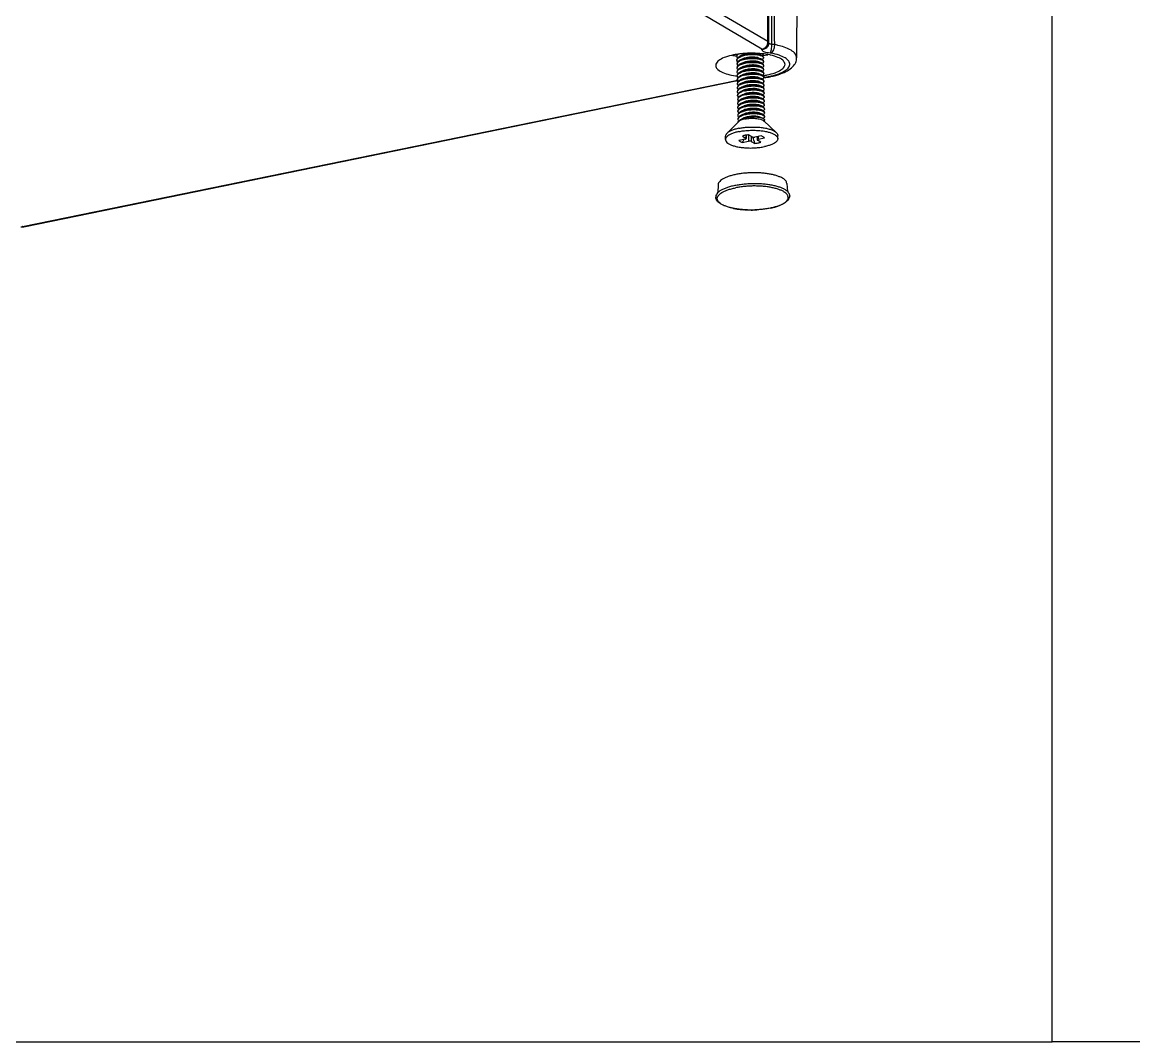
# Model space of a CAD drawing. Header units: millimetres. Extents: x -603 to 1798, y -1840 to -1013.
# Drawn here: x -166.3 to -6.9, y -1831.3 to -1685.2 of the extents above; entities that cross this region are included whole.
import ezdxf

# ---------------------------------------------------------------- set-up
doc = ezdxf.new("R2010")
doc.units = ezdxf.units.MM
doc.header["$MEASUREMENT"] = 0
doc.layers.get('0').update_dxf_attribs({"linetype": 'CONTINUOUS'})
doc.layers.get('Defpoints').update_dxf_attribs({"linetype": 'CONTINUOUS'})

# ---------------------------------------------------------------- blocks, each defined once
blk = doc.blocks.new('*U25')
at = {"color": 7}
for p, q in [((1.23, 87.7), (-101.08, 66.77)), ((1.42, 87.66), (-100.9, 66.74)), ((1.42, 87.66), (1.23, 87.7)), ((1.42, 87.66), (1.46, 87.72)), ((1.67, 87.72), (1.46, 87.72)), ((1.46, 87.72), (1.46, 87.72)), ((-105.77, 85.04), (-105.76, 85.05)), ((-105.76, 85.05), (-105.77, 85.04)), ((-108.19, 81.53), (-108.25, 82.64)), ((-98.31, 81.71), (-98.29, 82.82)), ((-106.88, 75.08), (-106.87, 74.61)), ((-104.07, 75.15), (-104.96, 74.97)), ((-104.45, 75.58), (-103.96, 75.29)), ((-104.07, 74.76), (-104.07, 75.15)), ((-103.91, 74.79), (-103.92, 75.24)), ((-103.08, 75.47), (-103.58, 75.76)), ((-103.07, 74.76), (-103.08, 75.47)), ((-101.79, 75.62), (-102.68, 75.43)), ((-102.66, 74.54), (-102.68, 75.43)), ((-102.33, 74.58), (-102.34, 75.05)), ((-102.3, 74.59), (-102.3, 75.01)), ((-101.81, 74.71), (-102.3, 75.01)), ((-102.19, 75.15), (-101.3, 75.33)), ((-99.38, 75.22), (-99.37, 74.74)), ((-106.65, 74.19), (-104.88, 72.55)), ((-104.48, 74.68), (-103.59, 74.86)), ((-103.18, 74.83), (-102.68, 74.53)), ((-99.58, 74.32), (-101.29, 72.61)), ((-104.99, 72.65), (-104.98, 72.43)), ((-104.97, 71.96), (-104.97, 71.87)), ((-104.66, 72.14), (-104.32, 72)), ((-102.03, 72.11), (-101.69, 72.27)), ((-101.18, 72.31), (-101.18, 72.22)), ((-101.17, 71.75), (-101.17, 71.65)), ((-104.96, 71.4), (-104.96, 71.3)), ((-104.95, 70.83), (-104.95, 70.74)), ((-104.94, 70.27), (-104.94, 70.17)), ((-104.71, 70.48), (-104.63, 70.44)), ((-104.65, 71.57), (-104.31, 71.43)), ((-104.64, 71.01), (-104.3, 70.87)), ((-104.63, 70.44), (-104.29, 70.3)), ((-102.02, 71.55), (-101.68, 71.7)), ((-102.01, 70.99), (-101.67, 71.14)), ((-102, 70.42), (-101.91, 70.46)), ((-101.91, 70.46), (-101.66, 70.57)), ((-101.16, 71.18), (-101.16, 71.09)), ((-101.15, 70.62), (-101.15, 70.53)), ((-104.93, 69.7), (-104.93, 69.61)), ((-104.92, 69.14), (-104.92, 69.04)), ((-104.91, 68.57), (-104.91, 68.48)), ((-104.62, 69.88), (-104.28, 69.74)), ((-104.61, 69.31), (-104.27, 69.17)), ((-104.6, 68.75), (-104.26, 68.61)), ((-101.99, 69.86), (-101.65, 70.01)), ((-101.98, 69.29), (-101.64, 69.44)), ((-101.97, 68.73), (-101.63, 68.88)), ((-101.14, 70.06), (-101.14, 69.96)), ((-101.13, 69.49), (-101.13, 69.4)), ((-101.12, 68.93), (-101.11, 68.83)), ((-104.9, 68.01), (-104.9, 67.92)), ((-104.89, 67.44), (-104.89, 67.35)), ((-104.59, 68.19), (-104.25, 68.05)), ((-104.58, 67.62), (-104.24, 67.48)), ((-104.57, 67.06), (-104.23, 66.92)), ((-101.96, 68.16), (-101.62, 68.31)), ((-101.95, 67.6), (-101.61, 67.75)), ((-101.94, 67.03), (-101.6, 67.19)), ((-101.11, 68.36), (-101.1, 68.27)), ((-101.1, 67.8), (-101.09, 67.7)), ((-101.09, 67.23), (-101.08, 67.14)), ((-104.88, 66.88), (-104.88, 66.79)), ((-104.87, 66.32), (-104.87, 66.22)), ((-104.86, 65.75), (-104.86, 65.66)), ((-104.56, 66.49), (-104.22, 66.35)), ((-104.55, 65.93), (-104.21, 65.79)), ((-104.54, 65.36), (-104.2, 65.22)), ((-101.93, 66.47), (-101.59, 66.62)), ((-101.92, 65.9), (-101.58, 66.06)), ((-101.91, 65.34), (-101.57, 65.49)), ((-101.08, 66.67), (-101.07, 66.57)), ((-101.07, 66.1), (-101.06, 66.01)), ((-101.05, 65.54), (-101.05, 65.44)), ((-104.85, 65.19), (-104.85, 65.09)), ((-104.84, 64.62), (-104.84, 64.53)), ((-104.83, 64.06), (-104.83, 63.96)), ((-104.53, 64.8), (-104.19, 64.66)), ((-104.52, 64.23), (-104.18, 64.09)), ((-101.9, 64.78), (-101.56, 64.93)), ((-101.89, 64.21), (-101.55, 64.36)), ((-101.88, 63.65), (-101.54, 63.8)), ((-101.04, 64.97), (-101.04, 64.88)), ((-101.03, 64.41), (-101.03, 64.31)), ((-101.02, 63.84), (-101.02, 63.75)), ((-109.59, 47.46), (-109.58, 63.48)), ((-104.82, 63.49), (-104.82, 63.4)), ((-104.61, 62.26), (-63.67, 38.08)), ((-104.51, 63.67), (-104.17, 63.53)), ((-104.5, 63.1), (-104.16, 62.96)), ((-101.87, 63.08), (-101.53, 63.23)), ((-101.01, 63.28), (-101.01, 63.19)), ((-105.54, 61.65), (-105.54, 61.65)), ((-105.47, 61.16), (-64.53, 36.98))]:
    blk.add_line(p, q, dxfattribs=at)
blk.add_lwpolyline([(-105.6, 61.32), (-105.57, 56.27), (-105.55, 50.67)], dxfattribs=at)
for centre, radius, start, end in [((1.43, 86.72), 0.998, 88.6253, 101.5729), ((1.53, 92.44), 4.78, 268.6703, 269.1825), ((-103.05, 70.43), 14.88, 92.8219, 93.2326), ((-103.04, 70.32), 14.99, 90.8611, 92.8211), ((-103.04, 70.25), 15.06, 90.15, 90.8619), ((-103.04, 70.46), 14.84, 88.2634, 90.1545), ((-103.03, 70.79), 14.52, 87.4559, 88.2604), ((-103, 71.34), 13.96, 85.4473, 87.4669), ((-102.95, 72), 13.3, 84.6463, 85.439), ((-102.87, 72.87), 12.42, 82.3093, 84.6683), ((-102.75, 73.75), 11.54, 81.6164, 82.2898), ((-102.58, 74.88), 10.4, 78.6561, 81.6604), ((-102.4, 75.82), 9.44, 78.2377, 78.6127), ((-107.6, 83.57), 0.782, 207.2439, 209.3527), ((-98.97, 83.72), 0.775, 333.4387, 334.8959), ((-81.88, 81.78), 22.52, 195.4967, 197.8649), ((-114.03, 81.55), 13.6, 332.1063, 334.1461), ((-111.3, 80.02), 10.48, 328.7524, 328.8676), ((-101.47, 72.31), 0.292, 343.9104, 348.6329), ((-101.46, 71.74), 0.292, 343.9104, 348.6329), ((-101.45, 71.18), 0.292, 343.9104, 348.6329), ((-101.44, 70.61), 0.294, 344.0591, 347.3045), ((-101.43, 70.05), 0.292, 343.9104, 348.6329), ((-101.42, 69.48), 0.292, 343.9104, 348.6329), ((-101.41, 68.92), 0.292, 343.9104, 348.6329), ((-101.39, 67.79), 0.292, 343.9104, 348.6329), ((-101.38, 67.23), 0.292, 343.9104, 348.6329), ((-103.14, 52.78), 13.68, 99.5385, 101.6036), ((-102.95, 51.66), 14.81, 97.4543, 99.5361), ((-103.11, 54.96), 11.21, 99.1651, 101.5417), ((-103.02, 54.37), 11.81, 98.8946, 99.1827), ((-102.99, 54.18), 12, 98.412, 98.8941), ((-101.37, 66.66), 0.292, 343.9104, 348.6329), ((-101.36, 66.1), 0.293, 344.0593, 347.3593), ((-101.35, 65.53), 0.292, 343.9104, 348.6329), ((-101.34, 64.97), 0.292, 343.9104, 348.6329), ((-101.33, 64.4), 0.292, 343.9104, 348.6329), ((-103.92, 71.51), 8.62, 256.8793, 257.8121), ((-103.16, 52.85), 10.45, 101.5481, 102.6201), ((-103.07, 52.38), 10.93, 99.3498, 101.5445), ((-102.98, 51.85), 11.47, 99.0682, 99.3646), ((-102.94, 51.6), 11.72, 98.3688, 99.0668), ((-102.96, 75.33), 12.49, 276.4523, 279.1004), ((-101.31, 63.27), 0.292, 343.9104, 348.6329), ((-102.3, 52.77), 10.55, 80.1913, 83.0375), ((-102.76, 74.08), 11.22, 279.1087, 281.5408), ((-102.11, 53.88), 9.42, 79.3022, 80.1496), ((-104.12, 73.62), 12.23, 256.9136, 259.0838), ((-104.59, 61.32), 1, 172.1518, 180.2575), ((-104.6, 61.32), 1, 164.0216, 172.149), ((-104.6, 61.32), 1, 160.9457, 164.0195), ((-104.42, 61.16), 1.05, 172.7861, 180.073)]:
    blk.add_arc(centre, radius, start, end, dxfattribs=at)
for points, start_tangent, end_tangent in [([(-108.58, 83.28), (-108.52, 83.54), (-108.38, 83.81), (-108.13, 84.08), (-107.79, 84.33), (-107.38, 84.55), (-106.89, 84.74), (-106.36, 84.91), (-105.77, 85.04)], (0.056533, 0.998401), (0.979717, 0.200388)), ([(-105.77, 85.04), (-106.34, 84.91), (-106.87, 84.75), (-107.32, 84.56), (-107.71, 84.36), (-108.01, 84.14), (-108.22, 83.92), (-108.34, 83.68), (-108.37, 83.45), (-108.3, 83.22), (-108.3, 83.21)], (-0.979458, -0.201651), (0.45766, -0.889127)), ([(-105.76, 85.05), (-105.13, 85.16), (-104.45, 85.24), (-103.75, 85.29), (-103.05, 85.31), (-102.35, 85.29), (-101.66, 85.24), (-101, 85.16), (-100.38, 85.05), (-99.81, 84.9), (-99.3, 84.73), (-98.85, 84.52), (-98.49, 84.28), (-98.21, 84.02), (-98.05, 83.74), (-97.98, 83.48)], (0.979972, 0.199135), (0.093006, -0.995666)), ([(-105.76, 85.05), (-105.13, 85.16), (-104.47, 85.24), (-103.89, 85.28)], (0.979717, 0.200388), (0.998409, 0.056394)), ([(-100.47, 85.06), (-99.93, 84.93), (-99.44, 84.77), (-99.02, 84.59), (-98.68, 84.39), (-98.43, 84.18), (-98.27, 83.95), (-98.2, 83.72), (-98.23, 83.48), (-98.26, 83.39)], (0.979001, -0.203854), (-0.424194, -0.905571)), ([(-108.58, 83.28), (-108.58, 83.19), (-108.51, 82.95), (-108.34, 82.72), (-108.07, 82.49), (-107.72, 82.28), (-107.29, 82.1), (-106.78, 81.93), (-106.2, 81.79), (-105.58, 81.68), (-104.91, 81.6), (-104.21, 81.55), (-103.49, 81.54), (-102.76, 81.56), (-102.05, 81.61), (-101.36, 81.7), (-100.7, 81.81)], (-0.058698, -0.998276), (0.979717, 0.200388)), ([(-108.28, 83.18), (-108.14, 82.99), (-107.89, 82.78), (-107.55, 82.58), (-107.13, 82.4), (-106.64, 82.24), (-106.09, 82.11), (-105.49, 82), (-104.84, 81.92), (-104.17, 81.88), (-103.48, 81.86), (-102.79, 81.88), (-102.1, 81.93), (-101.44, 82.01), (-100.81, 82.12)], (0.490066, -0.871685), (0.979717, 0.200388)), ([(-98.27, 83.38), (-98.35, 83.25), (-98.56, 83.02), (-98.86, 82.81), (-99.25, 82.61), (-99.7, 82.42), (-100.23, 82.26), (-100.81, 82.12)], (-0.447085, -0.894492), (-0.979717, -0.200388)), ([(-100.7, 81.81), (-100.1, 81.95), (-99.55, 82.12), (-99.07, 82.31), (-98.67, 82.52), (-98.36, 82.75), (-98.14, 82.99), (-98.01, 83.23), (-97.98, 83.47), (-97.98, 83.48)], (0.979717, 0.200388), (-0.092324, 0.995729)), ([(-108.19, 81.53), (-108.18, 81.51), (-108.12, 81.28), (-107.96, 81.06), (-107.72, 80.86), (-107.39, 80.66), (-106.98, 80.49), (-106.51, 80.33), (-105.97, 80.2), (-105.39, 80.1), (-104.76, 80.03), (-104.11, 79.98), (-103.44, 79.97), (-102.77, 79.99), (-102.1, 80.03), (-101.46, 80.11), (-100.85, 80.22)], (0.053131, -0.998588), (0.979717, 0.200388)), ([(-100.85, 80.22), (-100.28, 80.35), (-99.77, 80.51), (-99.33, 80.69), (-98.96, 80.89), (-98.66, 81.1), (-98.46, 81.32), (-98.34, 81.54), (-98.31, 81.71)], (0.979717, 0.200388), (0.021561, 0.999768)), ([(-106.88, 75.08), (-106.84, 75.26), (-106.69, 75.49), (-106.41, 75.71), (-106.02, 75.91), (-105.53, 76.08), (-104.96, 76.22)], (-0.009378, 0.999956), (0.979717, 0.200388)), ([(-101.31, 74.07), (-101.94, 73.96), (-102.61, 73.9), (-103.3, 73.88), (-103.99, 73.9), (-104.65, 73.96), (-105.25, 74.07), (-105.78, 74.21), (-106.22, 74.38), (-106.56, 74.58), (-106.78, 74.8), (-106.88, 75.03), (-106.88, 75.08)], (-0.979717, -0.200388), (-0.009378, 0.999956)), ([(-99.38, 75.22), (-99.39, 75.27), (-99.48, 75.5), (-99.7, 75.71), (-100.04, 75.91), (-100.48, 76.09), (-101.01, 76.23), (-101.62, 76.33), (-102.27, 76.39), (-102.96, 76.42), (-103.65, 76.39), (-104.32, 76.33), (-104.96, 76.22)], (-0.009378, 0.999956), (-0.979717, -0.200388)), ([(-104.96, 74.97), (-104.85, 74.86), (-104.69, 74.76), (-104.48, 74.68)], (0.590843, -0.806786), (0.950208, -0.311617)), ([(-104.05, 75.69), (-104.26, 75.64), (-104.45, 75.58)], (-0.979717, -0.200388), (-0.944347, -0.328952)), ([(-104.07, 75.15), (-104, 75.17), (-103.95, 75.2), (-103.92, 75.23), (-103.92, 75.24)], (0.979717, 0.200388), (-0.041234, 0.99915)), ([(-103.58, 75.76), (-103.82, 75.73), (-104.05, 75.69)], (-0.995142, -0.098448), (-0.979717, -0.200388)), ([(-103.92, 75.24), (-103.92, 75.26), (-103.96, 75.29)], (-0.041234, 0.99915), (-0.861, 0.508605)), ([(-103.08, 75.47), (-103.03, 75.44), (-102.95, 75.43), (-102.86, 75.42), (-102.76, 75.42), (-102.68, 75.43)], (0.861, -0.508605), (0.979717, 0.200388)), ([(-102.19, 75.15), (-102.26, 75.13), (-102.31, 75.1), (-102.34, 75.07), (-102.34, 75.05)], (-0.979717, -0.200388), (0.041234, -0.99915)), ([(-102.34, 75.05), (-102.34, 75.04), (-102.3, 75.01)], (0.041234, -0.99915), (0.861, -0.508605)), ([(-101.3, 75.33), (-101.41, 75.43), (-101.57, 75.53), (-101.79, 75.62)], (-0.590843, 0.806786), (-0.950208, 0.311617)), ([(-101.31, 74.07), (-100.74, 74.21), (-100.25, 74.38), (-99.86, 74.58), (-99.58, 74.8), (-99.42, 75.03), (-99.38, 75.22)], (0.979717, 0.200388), (-0.009378, 0.999956)), ([(-106.65, 74.19), (-106.77, 74.33), (-106.87, 74.56), (-106.87, 74.61)], (-0.735486, 0.67754), (-0.009083, 0.999959)), ([(-101.3, 73.6), (-101.93, 73.49), (-102.6, 73.43), (-103.3, 73.41), (-103.98, 73.43), (-104.64, 73.49), (-105.24, 73.6), (-105.77, 73.74), (-106.22, 73.91), (-106.55, 74.11), (-106.65, 74.19)], (-0.979717, -0.200388), (-0.735486, 0.67754)), ([(-103.18, 74.83), (-103.24, 74.85), (-103.31, 74.87), (-103.4, 74.88), (-103.5, 74.87), (-103.59, 74.86)], (-0.861, 0.508605), (-0.979717, -0.200388)), ([(-102.68, 74.53), (-102.44, 74.56), (-102.21, 74.6)], (0.995142, 0.098448), (0.979717, 0.200388)), ([(-102.21, 74.6), (-102, 74.65), (-101.81, 74.71)], (0.979717, 0.200388), (0.944347, 0.328952)), ([(-101.3, 73.6), (-100.73, 73.74), (-100.24, 73.91), (-99.85, 74.11), (-99.58, 74.32)], (0.979717, 0.200388), (0.709165, 0.705043)), ([(-99.58, 74.32), (-99.57, 74.33), (-99.41, 74.56), (-99.37, 74.74)], (0.709165, 0.705043), (-0.009083, 0.999959)), ([(-104.66, 72.14), (-104.68, 72.14), (-104.85, 72.24), (-104.96, 72.34), (-104.98, 72.43)], (-0.925986, 0.377559), (-0.040036, 0.999198)), ([(-104.97, 71.96), (-104.97, 72.01), (-104.9, 72.12), (-104.79, 72.2)], (-0.024354, 0.999703), (0.854007, 0.520261)), ([(-104.95, 71.88), (-104.96, 71.9), (-104.97, 71.96)], (-0.450412, 0.892821), (-0.024354, 0.999703)), ([(-104.97, 71.87), (-104.96, 71.81), (-104.88, 71.7), (-104.73, 71.61), (-104.65, 71.57)], (0.024354, -0.999703), (0.926122, -0.377225)), ([(-102.15, 71.64), (-102.49, 71.56), (-102.86, 71.51), (-103.23, 71.49), (-103.6, 71.49), (-103.94, 71.51), (-104.25, 71.55), (-104.52, 71.62), (-104.73, 71.7), (-104.88, 71.8), (-104.95, 71.88)], (-0.968072, -0.250671), (-0.450412, 0.892821)), ([(-102.16, 72.25), (-102.53, 72.19), (-102.92, 72.16), (-103.32, 72.15), (-103.7, 72.18), (-104.06, 72.23), (-104.38, 72.3), (-104.64, 72.4), (-104.83, 72.51), (-104.88, 72.55)], (-0.979717, -0.200388), (-0.738451, 0.674307)), ([(-101.69, 72.27), (-101.94, 72.17), (-102.28, 72.08), (-102.64, 72.01), (-103.03, 71.97), (-103.41, 71.95), (-103.79, 71.97), (-104.13, 72), (-104.43, 72.06), (-104.66, 72.14)], (-0.911827, -0.410574), (-0.925986, 0.377559)), ([(-104.32, 72), (-104.13, 71.94), (-103.88, 71.89), (-103.59, 71.87), (-103.28, 71.87), (-102.96, 71.89), (-102.64, 71.93), (-102.35, 72), (-102.09, 72.09), (-102.03, 72.11)], (0.926035, -0.377438), (0.911568, 0.41115)), ([(-102.16, 72.25), (-101.86, 72.32), (-101.6, 72.42), (-101.4, 72.53), (-101.29, 72.61)], (0.979717, 0.200388), (0.706803, 0.707411)), ([(-101.19, 72.23), (-101.25, 72.11), (-101.39, 71.97), (-101.59, 71.84), (-101.85, 71.73), (-102.15, 71.64)], (-0.27663, -0.960977), (-0.968072, -0.250671)), ([(-101.28, 72.55), (-101.43, 72.41), (-101.66, 72.28), (-101.69, 72.27)], (-0.632079, -0.774904), (-0.911827, -0.410574)), ([(-101.68, 71.7), (-101.59, 71.75), (-101.39, 71.88), (-101.25, 72.01), (-101.18, 72.16), (-101.18, 72.22)], (0.911841, 0.410544), (-0.020538, 0.999789)), ([(-101.25, 72.59), (-101.28, 72.55)], (-0.56182, -0.82726), (-0.632079, -0.774904)), ([(-101.28, 72.55), (-101.27, 72.53), (-101.19, 72.39), (-101.18, 72.31)], (0.671506, -0.741), (0.020538, -0.999789)), ([(-101.28, 71.99), (-101.26, 71.97), (-101.18, 71.83), (-101.17, 71.75)], (0.675647, -0.737225), (0.020538, -0.999789)), ([(-101.2, 72.71), (-101.2, 72.7), (-101.25, 72.59)], (-0.232316, -0.97264), (-0.56182, -0.82726)), ([(-101.18, 72.31), (-101.18, 72.25)], (0.020538, -0.999789), (-0.196587, -0.980486)), ([(-101.17, 71.75), (-101.17, 71.69)], (0.020538, -0.999789), (-0.196587, -0.980486)), ([(-104.96, 71.4), (-104.96, 71.45), (-104.89, 71.55), (-104.78, 71.64)], (-0.024354, 0.999703), (0.853006, 0.521901)), ([(-104.94, 71.32), (-104.95, 71.34), (-104.96, 71.4)], (-0.450412, 0.892821), (-0.024354, 0.999703)), ([(-104.96, 71.3), (-104.95, 71.24), (-104.87, 71.14), (-104.72, 71.04), (-104.64, 71.01)], (0.024354, -0.999703), (0.926122, -0.377225)), ([(-104.95, 70.83), (-104.95, 70.88), (-104.88, 70.99), (-104.77, 71.07)], (-0.024354, 0.999703), (0.853006, 0.521901)), ([(-104.93, 70.75), (-104.94, 70.77), (-104.95, 70.83)], (-0.450412, 0.892821), (-0.024354, 0.999703)), ([(-104.95, 70.74), (-104.93, 70.65), (-104.85, 70.56), (-104.71, 70.48)], (0.028383, -0.999597), (0.896427, -0.44319)), ([(-102.14, 71.07), (-102.48, 71), (-102.85, 70.95), (-103.22, 70.92), (-103.58, 70.92), (-103.93, 70.94), (-104.24, 70.99), (-104.51, 71.06), (-104.72, 71.14), (-104.87, 71.23), (-104.94, 71.32)], (-0.968072, -0.250671), (-0.450412, 0.892821)), ([(-104.94, 70.27), (-104.94, 70.28), (-104.91, 70.38), (-104.82, 70.47), (-104.76, 70.51)], (-0.028383, 0.999597), (0.85069, 0.525668)), ([(-104.92, 70.18), (-104.94, 70.27)], (-0.474228, 0.880402), (-0.028383, 0.999597)), ([(-104.94, 70.17), (-104.93, 70.11), (-104.85, 70.01), (-104.75, 69.94)], (0.024354, -0.999703), (0.870378, -0.492384)), ([(-102.13, 70.51), (-102.47, 70.43), (-102.84, 70.38), (-103.21, 70.36), (-103.57, 70.36), (-103.92, 70.38), (-104.23, 70.42), (-104.5, 70.49), (-104.71, 70.57), (-104.86, 70.67), (-104.93, 70.75)], (-0.968072, -0.250671), (-0.450412, 0.892821)), ([(-104.7, 70.01), (-104.84, 70.09), (-104.92, 70.18)], (-0.896427, 0.44319), (-0.474228, 0.880402)), ([(-104.65, 71.57), (-104.52, 71.53), (-104.25, 71.46), (-103.94, 71.41), (-103.59, 71.39), (-103.23, 71.39), (-102.86, 71.42), (-102.49, 71.47), (-102.15, 71.54)], (0.926122, -0.377225), (0.968072, 0.250671)), ([(-104.64, 71.01), (-104.51, 70.96), (-104.24, 70.9), (-103.93, 70.85), (-103.58, 70.83), (-103.22, 70.83), (-102.84, 70.85), (-102.48, 70.9), (-102.14, 70.98)], (0.926122, -0.377225), (0.968072, 0.250671)), ([(-104.63, 70.44), (-104.53, 70.4), (-104.3, 70.34), (-104.03, 70.3), (-103.73, 70.27), (-103.41, 70.26), (-103.08, 70.27), (-102.75, 70.3), (-102.43, 70.35), (-102.13, 70.41)], (0.926249, -0.376913), (0.968072, 0.250671)), ([(-104.31, 71.43), (-104.2, 71.4), (-103.97, 71.34), (-103.7, 71.31), (-103.4, 71.3), (-103.08, 71.31), (-102.76, 71.35), (-102.45, 71.41), (-102.18, 71.49), (-102.02, 71.55)], (0.925357, -0.379097), (0.911151, 0.412073)), ([(-104.3, 70.87), (-104.27, 70.86), (-104.06, 70.8), (-103.81, 70.76), (-103.51, 70.74), (-103.2, 70.74), (-102.88, 70.77), (-102.56, 70.82), (-102.28, 70.89), (-102.02, 70.98), (-102.01, 70.99)], (0.925335, -0.379152), (0.911519, 0.411259)), ([(-104.29, 70.3), (-104.14, 70.25), (-103.9, 70.21), (-103.62, 70.18), (-103.32, 70.17), (-103, 70.19), (-102.68, 70.23), (-102.38, 70.29), (-102.11, 70.38), (-102, 70.42)], (0.92521, -0.379456), (0.911346, 0.411642)), ([(-102.15, 71.54), (-101.84, 71.64), (-101.68, 71.7)], (0.968072, 0.250671), (0.911841, 0.410544)), ([(-101.18, 71.66), (-101.24, 71.54), (-101.38, 71.41), (-101.58, 71.28), (-101.84, 71.17), (-102.14, 71.07)], (-0.27663, -0.960977), (-0.968072, -0.250671)), ([(-102.14, 70.98), (-101.83, 71.07), (-101.67, 71.14)], (0.968072, 0.250671), (0.911841, 0.410544)), ([(-102.13, 70.51), (-101.83, 70.6), (-101.57, 70.71), (-101.37, 70.84), (-101.23, 70.98), (-101.17, 71.1)], (0.968072, 0.250671), (0.27663, 0.960977)), ([(-102.13, 70.41), (-101.82, 70.51), (-101.66, 70.57)], (0.968072, 0.250671), (0.911841, 0.410544)), ([(-101.16, 70.53), (-101.22, 70.41), (-101.36, 70.27), (-101.56, 70.15), (-101.82, 70.04), (-102.12, 69.94)], (-0.274411, -0.961613), (-0.968072, -0.250671)), ([(-101.67, 71.14), (-101.58, 71.18), (-101.37, 71.31), (-101.24, 71.45), (-101.17, 71.59), (-101.17, 71.65)], (0.911841, 0.410544), (-0.020538, 0.999789)), ([(-101.66, 70.57), (-101.57, 70.62), (-101.36, 70.75), (-101.23, 70.88), (-101.16, 71.03), (-101.16, 71.09)], (0.911841, 0.410544), (-0.020538, 0.999789)), ([(-101.65, 70.01), (-101.56, 70.06), (-101.35, 70.18), (-101.22, 70.32), (-101.15, 70.46), (-101.15, 70.53)], (0.911841, 0.410544), (-0.020538, 0.999789)), ([(-101.16, 71.18), (-101.17, 71.26), (-101.25, 71.4), (-101.27, 71.42)], (-0.020538, 0.999789), (-0.675647, 0.737225)), ([(-101.26, 70.86), (-101.23, 70.83), (-101.16, 70.69), (-101.15, 70.62)], (0.675466, -0.737391), (0.018645, -0.999826)), ([(-101.24, 70.29), (-101.23, 70.27), (-101.15, 70.13), (-101.14, 70.06)], (0.675647, -0.737225), (0.020538, -0.999789)), ([(-101.16, 71.12), (-101.16, 71.18)], (0.196587, 0.980486), (-0.020538, 0.999789)), ([(-101.15, 70.62), (-101.16, 70.55)], (0.018645, -0.999826), (-0.219537, -0.975604)), ([(-104.93, 69.7), (-104.93, 69.75), (-104.86, 69.86), (-104.75, 69.95)], (-0.024354, 0.999703), (0.853006, 0.521901)), ([(-104.91, 69.62), (-104.92, 69.64), (-104.93, 69.7)], (-0.450412, 0.892821), (-0.024354, 0.999703)), ([(-104.93, 69.61), (-104.92, 69.55), (-104.84, 69.44), (-104.69, 69.35), (-104.61, 69.31)], (0.024354, -0.999703), (0.926122, -0.377225)), ([(-104.92, 69.14), (-104.91, 69.19), (-104.85, 69.29), (-104.74, 69.38)], (-0.024354, 0.999703), (0.853006, 0.521901)), ([(-104.9, 69.06), (-104.91, 69.08), (-104.92, 69.14)], (-0.450412, 0.892821), (-0.024354, 0.999703)), ([(-104.92, 69.04), (-104.91, 68.98), (-104.83, 68.88), (-104.68, 68.78), (-104.6, 68.75)], (0.024354, -0.999703), (0.926122, -0.377225)), ([(-102.11, 69.38), (-102.45, 69.3), (-102.82, 69.25), (-103.19, 69.23), (-103.55, 69.23), (-103.9, 69.25), (-104.21, 69.3), (-104.48, 69.36), (-104.69, 69.44), (-104.84, 69.54), (-104.91, 69.62)], (-0.968072, -0.250671), (-0.450412, 0.892821)), ([(-104.91, 68.57), (-104.9, 68.62), (-104.84, 68.73), (-104.73, 68.82)], (-0.024354, 0.999703), (0.853006, 0.521901)), ([(-104.89, 68.5), (-104.9, 68.51), (-104.91, 68.57)], (-0.450412, 0.892821), (-0.024354, 0.999703)), ([(-102.1, 68.81), (-102.44, 68.74), (-102.81, 68.69), (-103.18, 68.66), (-103.54, 68.66), (-103.89, 68.69), (-104.2, 68.73), (-104.47, 68.8), (-104.68, 68.88), (-104.83, 68.97), (-104.9, 69.06)], (-0.968072, -0.250671), (-0.450412, 0.892821)), ([(-104.75, 69.94), (-104.7, 69.91), (-104.62, 69.88)], (0.870378, -0.492384), (0.926122, -0.377225)), ([(-102.12, 69.94), (-102.46, 69.87), (-102.83, 69.82), (-103.2, 69.79), (-103.55, 69.79), (-103.9, 69.81), (-104.22, 69.86), (-104.49, 69.93), (-104.7, 70.01)], (-0.968072, -0.250671), (-0.896427, 0.44319)), ([(-104.62, 69.88), (-104.49, 69.83), (-104.22, 69.77), (-103.91, 69.72), (-103.56, 69.7), (-103.2, 69.7), (-102.82, 69.72), (-102.46, 69.78), (-102.12, 69.85)], (0.926122, -0.377225), (0.968072, 0.250671)), ([(-104.61, 69.31), (-104.48, 69.27), (-104.21, 69.2), (-103.9, 69.16), (-103.55, 69.13), (-103.19, 69.13), (-102.81, 69.16), (-102.45, 69.21), (-102.11, 69.28)], (0.926122, -0.377225), (0.968072, 0.250671)), ([(-104.6, 68.75), (-104.47, 68.7), (-104.2, 68.64), (-103.89, 68.59), (-103.54, 68.57), (-103.18, 68.57), (-102.8, 68.6), (-102.44, 68.65), (-102.1, 68.72)], (0.926122, -0.377225), (0.968072, 0.250671)), ([(-104.28, 69.74), (-104.21, 69.72), (-104, 69.66), (-103.73, 69.62), (-103.43, 69.61), (-103.12, 69.61), (-102.8, 69.64), (-102.49, 69.7), (-102.2, 69.77), (-101.99, 69.86)], (0.924834, -0.380371), (0.911187, 0.411993)), ([(-104.27, 69.17), (-104.08, 69.11), (-103.83, 69.07), (-103.55, 69.04), (-103.24, 69.04), (-102.91, 69.06), (-102.6, 69.11), (-102.3, 69.18), (-102.04, 69.26), (-101.98, 69.29)], (0.926047, -0.377408), (0.911554, 0.411181)), ([(-104.26, 68.61), (-104.16, 68.57), (-103.93, 68.52), (-103.66, 68.49), (-103.35, 68.48), (-103.03, 68.49), (-102.71, 68.52), (-102.41, 68.58), (-102.13, 68.66), (-101.97, 68.73)], (0.92528, -0.379286), (0.911139, 0.412098)), ([(-102.12, 69.85), (-101.81, 69.94), (-101.65, 70.01)], (0.968072, 0.250671), (0.911841, 0.410544)), ([(-101.15, 69.97), (-101.21, 69.85), (-101.35, 69.71), (-101.55, 69.58), (-101.81, 69.47), (-102.11, 69.38)], (-0.27663, -0.960977), (-0.968072, -0.250671)), ([(-102.11, 69.28), (-101.8, 69.38), (-101.64, 69.44)], (0.968072, 0.250671), (0.911841, 0.410544)), ([(-102.1, 68.81), (-101.79, 68.91), (-101.54, 69.02), (-101.34, 69.15), (-101.2, 69.28), (-101.14, 69.4)], (0.968072, 0.250671), (0.27663, 0.960977)), ([(-102.1, 68.72), (-101.79, 68.81), (-101.63, 68.88)], (0.968072, 0.250671), (0.911841, 0.410544)), ([(-102.09, 68.25), (-101.78, 68.34), (-101.53, 68.46), (-101.32, 68.58), (-101.19, 68.72), (-101.13, 68.84)], (0.968072, 0.250671), (0.27663, 0.960977)), ([(-101.64, 69.44), (-101.54, 69.49), (-101.34, 69.62), (-101.21, 69.75), (-101.14, 69.9), (-101.14, 69.96)], (0.911841, 0.410544), (-0.020538, 0.999789)), ([(-101.63, 68.88), (-101.53, 68.93), (-101.33, 69.05), (-101.2, 69.19), (-101.13, 69.33), (-101.13, 69.4)], (0.911841, 0.410544), (-0.020538, 0.999789)), ([(-101.62, 68.31), (-101.52, 68.36), (-101.32, 68.49), (-101.19, 68.63), (-101.12, 68.77), (-101.12, 68.83)], (0.911841, 0.410544), (-0.020538, 0.999789)), ([(-101.13, 69.49), (-101.14, 69.57), (-101.22, 69.71), (-101.23, 69.73)], (-0.020538, 0.999789), (-0.675647, 0.737225)), ([(-101.12, 68.93), (-101.13, 69.01), (-101.21, 69.14), (-101.22, 69.16)], (-0.020538, 0.999789), (-0.675647, 0.737225)), ([(-101.21, 68.6), (-101.2, 68.59), (-101.12, 68.45), (-101.11, 68.36)], (0.676167, -0.736748), (0.021333, -0.999772)), ([(-101.14, 70.06), (-101.14, 69.99)], (0.020538, -0.999789), (-0.196587, -0.980486)), ([(-101.13, 69.43), (-101.13, 69.49)], (0.196587, 0.980486), (-0.020538, 0.999789)), ([(-101.12, 68.86), (-101.12, 68.93)], (0.196587, 0.980486), (-0.020538, 0.999789)), ([(-104.91, 68.48), (-104.9, 68.44), (-104.84, 68.34), (-104.71, 68.24), (-104.59, 68.19)], (0.007928, -0.999969), (0.926346, -0.376673)), ([(-104.9, 68.01), (-104.89, 68.07), (-104.81, 68.18), (-104.72, 68.25)], (-0.007928, 0.999969), (0.849481, 0.527619)), ([(-104.88, 67.93), (-104.89, 67.97), (-104.9, 68.01)], (-0.475033, 0.879968), (-0.007928, 0.999969)), ([(-104.9, 67.92), (-104.89, 67.86), (-104.81, 67.75), (-104.66, 67.66), (-104.58, 67.62)], (0.024354, -0.999703), (0.926122, -0.377225)), ([(-102.09, 68.25), (-102.43, 68.18), (-102.79, 68.13), (-103.17, 68.1), (-103.53, 68.1), (-103.88, 68.12), (-104.19, 68.17), (-104.46, 68.23), (-104.67, 68.31), (-104.82, 68.41), (-104.89, 68.5)], (-0.968072, -0.250671), (-0.450412, 0.892821)), ([(-104.89, 67.44), (-104.88, 67.49), (-104.82, 67.6), (-104.71, 67.69)], (-0.024354, 0.999703), (0.853006, 0.521901)), ([(-104.87, 67.37), (-104.88, 67.38), (-104.89, 67.44)], (-0.450412, 0.892821), (-0.024354, 0.999703)), ([(-104.89, 67.35), (-104.88, 67.29), (-104.8, 67.19), (-104.65, 67.09), (-104.57, 67.06)], (0.024354, -0.999703), (0.926122, -0.377225)), ([(-103.98, 67.57), (-104.27, 67.62), (-104.51, 67.69), (-104.7, 67.77), (-104.83, 67.87), (-104.88, 67.93)], (-0.991529, 0.129887), (-0.475033, 0.879968)), ([(-104.88, 66.88), (-104.87, 66.93), (-104.81, 67.04), (-104.7, 67.12)], (-0.024354, 0.999703), (0.853006, 0.521901)), ([(-102.07, 67.12), (-102.41, 67.05), (-102.77, 67), (-103.15, 66.97), (-103.51, 66.97), (-103.86, 66.99), (-104.17, 67.04), (-104.44, 67.1), (-104.65, 67.19), (-104.8, 67.28), (-104.87, 67.37)], (-0.968072, -0.250671), (-0.450412, 0.892821)), ([(-104.59, 68.19), (-104.52, 68.16), (-104.28, 68.09), (-103.99, 68.04)], (0.926346, -0.376673), (0.991529, -0.129887)), ([(-104.58, 67.62), (-104.45, 67.57), (-104.18, 67.51), (-103.87, 67.46), (-103.52, 67.44), (-103.15, 67.44), (-102.78, 67.47), (-102.42, 67.52), (-102.08, 67.59)], (0.926122, -0.377225), (0.968072, 0.250671)), ([(-104.57, 67.06), (-104.44, 67.01), (-104.17, 66.94), (-103.86, 66.9), (-103.51, 66.87), (-103.14, 66.88), (-102.77, 66.9), (-102.41, 66.95), (-102.07, 67.03)], (0.926122, -0.377225), (0.968072, 0.250671)), ([(-104.25, 68.05), (-104.22, 68.04), (-104.02, 67.98), (-103.76, 67.93)], (0.925442, -0.378889), (0.993481, -0.113998)), ([(-104.24, 67.48), (-104.1, 67.43), (-103.86, 67.38), (-103.58, 67.35), (-103.27, 67.35), (-102.95, 67.36), (-102.63, 67.4), (-102.33, 67.47), (-102.06, 67.55), (-101.95, 67.6)], (0.925897, -0.377776), (0.911319, 0.4117)), ([(-104.23, 66.92), (-104.17, 66.89), (-103.95, 66.84), (-103.69, 66.8), (-103.39, 66.78), (-103.07, 66.79), (-102.75, 66.82), (-102.44, 66.87), (-102.16, 66.95), (-101.94, 67.03)], (0.924836, -0.380366), (0.911212, 0.411938)), ([(-103.99, 68.04), (-103.69, 68.01), (-103.37, 68), (-103.04, 68.01), (-102.71, 68.04), (-102.39, 68.09), (-102.09, 68.15)], (0.991529, -0.129887), (0.968072, 0.250671)), ([(-102.08, 67.68), (-102.38, 67.62), (-102.7, 67.57), (-103.04, 67.54), (-103.37, 67.53), (-103.68, 67.54), (-103.98, 67.57)], (-0.968072, -0.250671), (-0.991529, 0.129887)), ([(-103.76, 67.93), (-103.47, 67.91), (-103.15, 67.92), (-102.83, 67.94), (-102.52, 67.99), (-102.23, 68.06), (-101.98, 68.15), (-101.96, 68.16)], (0.993481, -0.113998), (0.911544, 0.411203)), ([(-102.09, 68.15), (-101.78, 68.25), (-101.62, 68.31)], (0.968072, 0.250671), (0.911841, 0.410544)), ([(-101.12, 68.27), (-101.17, 68.16), (-101.31, 68.02), (-101.51, 67.89), (-101.77, 67.78), (-102.08, 67.68)], (-0.278542, -0.960424), (-0.968072, -0.250671)), ([(-102.08, 67.59), (-101.77, 67.68), (-101.61, 67.75)], (0.968072, 0.250671), (0.911841, 0.410544)), ([(-101.11, 67.71), (-101.17, 67.59), (-101.3, 67.45), (-101.51, 67.33), (-101.76, 67.21), (-102.07, 67.12)], (-0.27663, -0.960977), (-0.968072, -0.250671)), ([(-102.07, 67.03), (-101.76, 67.12), (-101.6, 67.19)], (0.968072, 0.250671), (0.911841, 0.410544)), ([(-101.1, 67.14), (-101.16, 67.03), (-101.29, 66.89), (-101.5, 66.76), (-101.75, 66.65), (-102.06, 66.56)], (-0.27663, -0.960977), (-0.968072, -0.250671)), ([(-101.61, 67.75), (-101.51, 67.8), (-101.31, 67.92), (-101.18, 68.06), (-101.11, 68.2), (-101.11, 68.27)], (0.911841, 0.410544), (-0.020538, 0.999789)), ([(-101.6, 67.19), (-101.5, 67.23), (-101.3, 67.36), (-101.17, 67.5), (-101.1, 67.64), (-101.09, 67.7)], (0.911841, 0.410544), (-0.020538, 0.999789)), ([(-101.59, 66.62), (-101.49, 66.67), (-101.29, 66.79), (-101.16, 66.93), (-101.09, 67.07), (-101.08, 67.14)], (0.911841, 0.410544), (-0.020538, 0.999789)), ([(-101.2, 68.03), (-101.19, 68.02), (-101.11, 67.88), (-101.1, 67.8)], (0.675647, -0.737225), (0.020538, -0.999789)), ([(-101.19, 67.47), (-101.18, 67.45), (-101.1, 67.31), (-101.09, 67.23)], (0.675647, -0.737225), (0.020538, -0.999789)), ([(-101.11, 68.36), (-101.11, 68.3), (-101.12, 68.27)], (0.021333, -0.999772), (-0.278542, -0.960424)), ([(-101.1, 67.8), (-101.1, 67.73)], (0.020538, -0.999789), (-0.196587, -0.980486)), ([(-101.09, 67.23), (-101.09, 67.17)], (0.020538, -0.999789), (-0.196587, -0.980486)), ([(-105.89, 66.18), (-107.24, 65.81), (-108.28, 65.34), (-108.99, 64.8), (-109.44, 64.17), (-109.58, 63.48)], (-0.979519, -0.201354), (-0.000256, -1)), ([(-104.86, 66.28), (-105.68, 66.15), (-106.86, 65.83), (-107.78, 65.43), (-108.37, 64.96), (-108.6, 64.47), (-108.44, 63.98), (-107.92, 63.52), (-107.05, 63.13), (-105.92, 62.84)], (-0.990521, -0.137362), (0.981765, -0.190099)), ([(-105.36, 65.94), (-106.48, 65.64), (-107.32, 65.23), (-107.8, 64.78), (-107.91, 64.4)], (-0.979717, -0.200388), (0.016347, -0.999866)), ([(-104.86, 66.8), (-104.87, 66.82), (-104.88, 66.88)], (-0.450412, 0.892821), (-0.024354, 0.999703)), ([(-104.88, 66.79), (-104.87, 66.73), (-104.79, 66.62), (-104.64, 66.53), (-104.56, 66.49)], (0.024354, -0.999703), (0.926122, -0.377225)), ([(-104.87, 66.32), (-104.86, 66.36), (-104.8, 66.47), (-104.69, 66.56)], (-0.024354, 0.999703), (0.853006, 0.521901)), ([(-104.85, 66.24), (-104.86, 66.26), (-104.87, 66.32)], (-0.450412, 0.892821), (-0.024354, 0.999703)), ([(-104.87, 66.22), (-104.86, 66.19), (-104.81, 66.09), (-104.69, 66), (-104.55, 65.93)], (0.002927, -0.999996), (0.926401, -0.376539)), ([(-102.06, 66.56), (-102.4, 66.48), (-102.76, 66.43), (-103.14, 66.41), (-103.5, 66.4), (-103.85, 66.43), (-104.16, 66.47), (-104.43, 66.54), (-104.64, 66.62), (-104.79, 66.72), (-104.86, 66.8)], (-0.968072, -0.250671), (-0.450412, 0.892821)), ([(-104.86, 65.75), (-104.84, 65.82), (-104.77, 65.93), (-104.68, 65.99)], (-0.002927, 0.999996), (0.849648, 0.52735)), ([(-104.8, 65.62), (-104.86, 65.72), (-104.86, 65.75)], (-0.657199, 0.753717), (-0.002927, 0.999996)), ([(-104.86, 65.66), (-104.85, 65.6), (-104.77, 65.49), (-104.62, 65.4), (-104.54, 65.36)], (0.024354, -0.999703), (0.926122, -0.377225)), ([(-102.05, 65.99), (-102.39, 65.92), (-102.75, 65.87), (-103.13, 65.84), (-103.49, 65.84), (-103.84, 65.86), (-104.15, 65.91), (-104.42, 65.97), (-104.63, 66.06), (-104.78, 66.15), (-104.85, 66.24)], (-0.968072, -0.250671), (-0.450412, 0.892821)), ([(-104.85, 65.19), (-104.84, 65.23), (-104.78, 65.34), (-104.66, 65.43)], (-0.024354, 0.999703), (0.853006, 0.521901)), ([(-102.99, 65.28), (-103.34, 65.27), (-103.68, 65.29), (-104, 65.32), (-104.27, 65.37), (-104.51, 65.44), (-104.68, 65.53), (-104.8, 65.62)], (-0.998301, -0.058268), (-0.657199, 0.753717)), ([(-104.56, 66.49), (-104.43, 66.44), (-104.16, 66.38), (-103.85, 66.33), (-103.5, 66.31), (-103.13, 66.31), (-102.76, 66.34), (-102.4, 66.39), (-102.06, 66.46)], (0.926122, -0.377225), (0.968072, 0.250671)), ([(-104.55, 65.93), (-104.51, 65.91), (-104.28, 65.84), (-104.01, 65.79), (-103.69, 65.76), (-103.35, 65.74), (-103, 65.75)], (0.926401, -0.376539), (0.998301, 0.058268)), ([(-104.54, 65.36), (-104.41, 65.31), (-104.14, 65.25), (-103.83, 65.2), (-103.48, 65.18), (-103.11, 65.18), (-102.74, 65.21), (-102.38, 65.26), (-102.04, 65.33)], (0.926122, -0.377225), (0.968072, 0.250671)), ([(-104.22, 66.35), (-104.03, 66.29), (-103.79, 66.25), (-103.5, 66.22), (-103.19, 66.22), (-102.87, 66.24), (-102.55, 66.28), (-102.26, 66.35), (-102, 66.44), (-101.93, 66.47)], (0.926057, -0.377384), (0.911537, 0.411218)), ([(-104.21, 65.79), (-104.11, 65.75), (-103.88, 65.7), (-103.61, 65.66), (-103.31, 65.65), (-102.99, 65.66)], (0.925204, -0.37947), (0.997392, 0.072173)), ([(-103, 65.75), (-102.75, 65.77), (-102.51, 65.8), (-102.27, 65.85), (-102.05, 65.9)], (0.998301, 0.058268), (0.968072, 0.250671)), ([(-102.99, 65.66), (-102.67, 65.7), (-102.36, 65.76), (-102.09, 65.84), (-101.92, 65.9)], (0.997392, 0.072173), (0.91113, 0.412118)), ([(-102.04, 65.43), (-102.34, 65.36), (-102.66, 65.31), (-102.99, 65.28)], (-0.968072, -0.250671), (-0.998301, -0.058268)), ([(-102.06, 66.46), (-101.75, 66.56), (-101.59, 66.62)], (0.968072, 0.250671), (0.911841, 0.410544)), ([(-102.05, 65.99), (-101.74, 66.08), (-101.48, 66.2), (-101.28, 66.32), (-101.15, 66.46), (-101.09, 66.58)], (0.968072, 0.250671), (0.27663, 0.960977)), ([(-102.05, 65.9), (-101.74, 65.99), (-101.58, 66.06)], (0.968072, 0.250671), (0.911841, 0.410544)), ([(-101.08, 66.02), (-101.14, 65.89), (-101.28, 65.76), (-101.48, 65.63), (-101.74, 65.52), (-102.04, 65.43)], (-0.2744, -0.961616), (-0.968072, -0.250671)), ([(-102.04, 65.33), (-101.73, 65.43), (-101.57, 65.49)], (0.968072, 0.250671), (0.911841, 0.410544)), ([(-101.07, 65.45), (-101.13, 65.33), (-101.26, 65.19), (-101.46, 65.07), (-101.72, 64.96), (-102.03, 64.86)], (-0.27663, -0.960977), (-0.968072, -0.250671)), ([(-101.58, 66.06), (-101.48, 66.1), (-101.28, 66.23), (-101.15, 66.37), (-101.08, 66.51), (-101.07, 66.57)], (0.911841, 0.410544), (-0.020538, 0.999789)), ([(-101.57, 65.49), (-101.47, 65.54), (-101.27, 65.67), (-101.14, 65.8), (-101.07, 65.95), (-101.06, 66.01)], (0.911841, 0.410544), (-0.020538, 0.999789)), ([(-101.56, 64.93), (-101.46, 64.97), (-101.26, 65.1), (-101.12, 65.24), (-101.06, 65.38), (-101.05, 65.44)], (0.911841, 0.410544), (-0.020538, 0.999789)), ([(-101.08, 66.67), (-101.09, 66.75), (-101.17, 66.89), (-101.18, 66.9)], (-0.020538, 0.999789), (-0.675647, 0.737225)), ([(-101.17, 66.34), (-101.15, 66.32), (-101.08, 66.18), (-101.07, 66.1)], (0.675494, -0.737365), (0.018639, -0.999826)), ([(-101.16, 65.77), (-101.15, 65.76), (-101.07, 65.62), (-101.06, 65.54)], (0.675647, -0.737225), (0.020538, -0.999789)), ([(-100.9, 66.74), (-101.09, 66.74)], (-0.990961, 0.134151), (-0.997243, -0.074202)), ([(-101.05, 66.78), (-101.08, 66.77)], (-0.998884, -0.047237), (-0.98002, -0.1989)), ([(-101.08, 66.6), (-101.08, 66.67)], (0.196587, 0.980486), (-0.020538, 0.999789)), ([(-100.9, 66.74), (-101.07, 66.64)], (-0.803735, -0.594988), (-0.905312, -0.424748)), ([(-101.07, 66.1), (-101.07, 66.03)], (0.018639, -0.999826), (-0.218596, -0.975816)), ([(-97.97, 64.58), (-97.98, 64.73), (-98.29, 65.19), (-98.98, 65.6), (-99.99, 65.92), (-101.07, 66.1)], (0.050235, 0.998737), (-0.992874, 0.119169)), ([(-101.06, 65.54), (-101.06, 65.47)], (0.020538, -0.999789), (-0.196587, -0.980486)), ([(-100.9, 66.74), (-101.05, 66.78)], (-0.861, 0.508605), (-0.998884, -0.047237)), ([(-107.91, 64.4), (-107.89, 64.3), (-107.58, 63.84), (-106.89, 63.43), (-105.88, 63.11)], (0.016347, -0.999866), (0.973883, -0.227052)), ([(-104.83, 65.11), (-104.84, 65.13), (-104.85, 65.19)], (-0.450412, 0.892821), (-0.024354, 0.999703)), ([(-104.85, 65.09), (-104.83, 65.03), (-104.76, 64.93), (-104.61, 64.83), (-104.53, 64.8)], (0.024354, -0.999703), (0.926122, -0.377225)), ([(-104.84, 64.62), (-104.83, 64.67), (-104.77, 64.78), (-104.65, 64.86)], (-0.024354, 0.999703), (0.853006, 0.521901)), ([(-104.82, 64.54), (-104.83, 64.56), (-104.84, 64.62)], (-0.450412, 0.892821), (-0.024354, 0.999703)), ([(-104.84, 64.53), (-104.82, 64.47), (-104.75, 64.36), (-104.6, 64.27), (-104.52, 64.23)], (0.024354, -0.999703), (0.926122, -0.377225)), ([(-102.03, 64.86), (-102.37, 64.79), (-102.73, 64.74), (-103.1, 64.71), (-103.47, 64.71), (-103.82, 64.73), (-104.13, 64.78), (-104.4, 64.84), (-104.61, 64.93), (-104.76, 65.02), (-104.83, 65.11)], (-0.968072, -0.250671), (-0.450412, 0.892821)), ([(-104.83, 64.06), (-104.82, 64.11), (-104.76, 64.21), (-104.64, 64.3)], (-0.024354, 0.999703), (0.853006, 0.521901)), ([(-104.81, 63.98), (-104.82, 64), (-104.83, 64.06)], (-0.450412, 0.892821), (-0.024354, 0.999703)), ([(-104.83, 63.96), (-104.81, 63.9), (-104.74, 63.8), (-104.59, 63.7), (-104.51, 63.67)], (0.024354, -0.999703), (0.926122, -0.377225)), ([(-102.02, 64.3), (-102.36, 64.22), (-102.72, 64.17), (-103.09, 64.15), (-103.46, 64.15), (-103.81, 64.17), (-104.12, 64.21), (-104.39, 64.28), (-104.6, 64.36), (-104.75, 64.46), (-104.82, 64.54)], (-0.968072, -0.250671), (-0.450412, 0.892821)), ([(-102.01, 63.73), (-102.35, 63.66), (-102.71, 63.61), (-103.08, 63.58), (-103.45, 63.58), (-103.8, 63.6), (-104.11, 63.65), (-104.38, 63.72), (-104.59, 63.8), (-104.74, 63.89), (-104.81, 63.98)], (-0.968072, -0.250671), (-0.450412, 0.892821)), ([(-104.53, 64.8), (-104.4, 64.75), (-104.13, 64.68), (-103.82, 64.64), (-103.47, 64.62), (-103.1, 64.62), (-102.73, 64.64), (-102.37, 64.69), (-102.03, 64.77)], (0.926122, -0.377225), (0.968072, 0.250671)), ([(-104.52, 64.23), (-104.39, 64.19), (-104.12, 64.12), (-103.81, 64.07), (-103.46, 64.05), (-103.09, 64.05), (-102.72, 64.08), (-102.36, 64.13), (-102.02, 64.2)], (0.926122, -0.377225), (0.968072, 0.250671)), ([(-104.2, 65.22), (-104.18, 65.21), (-103.97, 65.15), (-103.71, 65.11), (-103.42, 65.09), (-103.11, 65.09), (-102.79, 65.12), (-102.47, 65.17), (-102.18, 65.24), (-101.93, 65.33), (-101.91, 65.34)], (0.925553, -0.378619), (0.911563, 0.41116)), ([(-104.19, 64.66), (-104.05, 64.61), (-103.81, 64.56), (-103.53, 64.53), (-103.23, 64.52), (-102.91, 64.54), (-102.59, 64.58), (-102.29, 64.64), (-102.02, 64.73), (-101.9, 64.78)], (0.925846, -0.377901), (0.911294, 0.411757)), ([(-104.18, 64.09), (-104.12, 64.07), (-103.9, 64.01), (-103.64, 63.98), (-103.34, 63.96), (-103.03, 63.97), (-102.71, 64), (-102.4, 64.05), (-102.11, 64.12), (-101.89, 64.21)], (0.924852, -0.380327), (0.911242, 0.411872)), ([(-102.03, 64.77), (-101.72, 64.86), (-101.56, 64.93)], (0.968072, 0.250671), (0.911841, 0.410544)), ([(-101.06, 64.89), (-101.12, 64.77), (-101.25, 64.63), (-101.45, 64.5), (-101.71, 64.39), (-102.02, 64.3)], (-0.27663, -0.960977), (-0.968072, -0.250671)), ([(-102.02, 64.2), (-101.71, 64.3), (-101.55, 64.36)], (0.968072, 0.250671), (0.911841, 0.410544)), ([(-102.01, 63.73), (-101.7, 63.83), (-101.44, 63.94), (-101.24, 64.07), (-101.11, 64.2), (-101.05, 64.32)], (0.968072, 0.250671), (0.27663, 0.960977)), ([(-102.01, 63.64), (-101.7, 63.73), (-101.54, 63.8)], (0.968072, 0.250671), (0.911841, 0.410544)), ([(-101.04, 63.76), (-101.09, 63.65), (-101.22, 63.51), (-101.43, 63.38), (-101.69, 63.26), (-102, 63.17)], (-0.278681, -0.960384), (-0.968072, -0.250671)), ([(-101.55, 64.36), (-101.45, 64.41), (-101.25, 64.54), (-101.11, 64.67), (-101.05, 64.82), (-101.04, 64.88)], (0.911841, 0.410544), (-0.020538, 0.999789)), ([(-101.54, 63.8), (-101.44, 63.84), (-101.24, 63.97), (-101.1, 64.11), (-101.04, 64.25), (-101.03, 64.31)], (0.911841, 0.410544), (-0.020538, 0.999789)), ([(-101.53, 63.23), (-101.43, 63.28), (-101.23, 63.41), (-101.09, 63.54), (-101.03, 63.69), (-101.02, 63.75)], (0.911841, 0.410544), (-0.020538, 0.999789)), ([(-101.15, 65.21), (-101.14, 65.19), (-101.06, 65.05), (-101.04, 64.97)], (0.675647, -0.737225), (0.020538, -0.999789)), ([(-101.03, 64.41), (-101.05, 64.49), (-101.13, 64.63), (-101.14, 64.65)], (-0.020538, 0.999789), (-0.675647, 0.737225)), ([(-101.13, 64.08), (-101.12, 64.07), (-101.04, 63.93), (-101.02, 63.84)], (0.676051, -0.736855), (0.021319, -0.999773)), ([(-101.04, 64.97), (-101.05, 64.91)], (0.020538, -0.999789), (-0.196587, -0.980486)), ([(-101.04, 64.35), (-101.03, 64.41)], (0.196587, 0.980486), (-0.020538, 0.999789)), ([(-101.02, 63.84), (-101.03, 63.79), (-101.04, 63.76)], (0.021319, -0.999773), (-0.278681, -0.960384)), ([(-100.52, 63.08), (-99.39, 63.39), (-98.55, 63.79), (-98.07, 64.25), (-97.97, 64.58)], (0.979717, 0.200388), (0.050235, 0.998737)), ([(-109.58, 63.48), (-109.4, 62.96), (-108.78, 62.42), (-107.77, 61.97), (-106.89, 61.71)], (0.020015, -0.9998), (0.97386, -0.227148)), ([(-105.92, 62.84), (-106.12, 62.66), (-106.29, 62.36), (-106.4, 62), (-106.43, 61.62)], (-0.872154, -0.489232), (0.008463, -0.999964)), ([(-105.78, 62.82), (-105.88, 62.62), (-105.95, 62.32), (-106, 61.94), (-106.02, 61.56)], (-0.599375, -0.800468), (0.014036, -0.999901)), ([(-105.92, 62.84), (-105.88, 62.83), (-105.83, 62.82), (-105.78, 62.82)], (0.981766, -0.190095), (0.997529, -0.070253)), ([(-105.78, 62.82), (-105.34, 62.76), (-105.01, 62.68), (-104.79, 62.58), (-104.66, 62.47), (-104.61, 62.37), (-104.61, 62.26)], (0.997511, -0.070505), (-0.327189, -0.944959)), ([(-105.74, 63.08), (-104.63, 62.91), (-103.25, 62.83), (-101.84, 62.89), (-101.56, 62.92)], (0.97745, -0.211169), (0.993613, 0.112841)), ([(-104.61, 62.26), (-104.99, 62.2), (-105.31, 62.01), (-105.52, 61.71), (-105.54, 61.65)], (-0.99958, 0.028988), (-0.325766, -0.94545)), ([(-104.61, 62.26), (-104.94, 62.13), (-105.22, 61.87), (-105.41, 61.53)], (-0.979717, -0.200388), (-0.331033, -0.943619)), ([(-104.82, 63.49), (-104.81, 63.54), (-104.75, 63.65), (-104.63, 63.73)], (-0.024354, 0.999703), (0.853006, 0.521901)), ([(-104.8, 63.41), (-104.81, 63.43), (-104.82, 63.49)], (-0.450412, 0.892821), (-0.024354, 0.999703)), ([(-104.82, 63.4), (-104.8, 63.34), (-104.73, 63.23), (-104.58, 63.14), (-104.5, 63.1)], (0.024354, -0.999703), (0.926122, -0.377225)), ([(-104.81, 62.93), (-104.8, 62.98), (-104.73, 63.08), (-104.62, 63.17)], (0.006746, 0.999977), (0.853006, 0.521901)), ([(-102, 63.17), (-102.34, 63.09), (-102.7, 63.04), (-103.07, 63.02), (-103.44, 63.02), (-103.79, 63.04), (-104.1, 63.09), (-104.37, 63.15), (-104.58, 63.23), (-104.73, 63.33), (-104.8, 63.41)], (-0.968072, -0.250671), (-0.450412, 0.892821)), ([(-104.51, 63.67), (-104.38, 63.62), (-104.11, 63.56), (-103.79, 63.51), (-103.45, 63.49), (-103.08, 63.49), (-102.71, 63.51), (-102.35, 63.56), (-102.01, 63.64)], (0.926122, -0.377225), (0.968072, 0.250671)), ([(-104.5, 63.1), (-104.37, 63.06), (-104.1, 62.99), (-103.78, 62.95), (-103.44, 62.92), (-103.07, 62.92), (-102.7, 62.95), (-102.34, 63), (-102, 63.07)], (0.926122, -0.377225), (0.968072, 0.250671)), ([(-104.17, 63.53), (-103.99, 63.47), (-103.74, 63.43), (-103.46, 63.4), (-103.15, 63.4), (-102.82, 63.42), (-102.51, 63.46), (-102.21, 63.53)], (0.926062, -0.37737), (0.964201, 0.265171)), ([(-104.16, 62.96), (-104.06, 62.93), (-103.84, 62.88), (-103.63, 62.85)], (0.925132, -0.379646), (0.994803, -0.101821)), ([(-102.9, 62.84), (-102.62, 62.88), (-102.32, 62.93), (-102.04, 63.01), (-101.87, 63.08)], (0.996765, 0.080369), (0.911125, 0.41213)), ([(-102.21, 63.53), (-101.95, 63.61), (-101.88, 63.65)], (0.964201, 0.265171), (0.91152, 0.411256)), ([(-102, 63.07), (-101.69, 63.17), (-101.53, 63.23)], (0.968072, 0.250671), (0.911841, 0.410544)), ([(-101.03, 63.19), (-101.09, 63.07), (-101.17, 62.98)], (-0.27663, -0.960977), (-0.733871, -0.679289)), ([(-101.12, 63.52), (-101.11, 63.5), (-101.03, 63.36), (-101.01, 63.28)], (0.675647, -0.737225), (0.020538, -0.999789)), ([(-101.07, 63), (-101.02, 63.12), (-101.01, 63.19)], (0.542812, 0.839854), (-0.020538, 0.999789)), ([(-101.01, 63.28), (-101.02, 63.22)], (0.020538, -0.999789), (-0.196587, -0.980486)), ([(-106.43, 61.62), (-106.4, 53.64), (-106.36, 45.53)], (0.004404, -0.99999), (0.004506, -0.99999)), ([(-106.43, 61.62), (-106.3, 61.59), (-106.16, 61.58), (-106.02, 61.56)], (0.981286, -0.192557), (0.997124, -0.075789)), ([(-106.02, 61.56), (-105.85, 61.54), (-105.73, 61.51), (-105.65, 61.48), (-105.61, 61.44)], (0.99854, -0.054021), (0.630952, -0.775822)), ([(-106.01, 61.56), (-106.01, 59.65), (-105.98, 54.94), (-105.96, 50.21), (-105.94, 45.47)], (0.004565, -0.99999), (0.004625, -0.999989)), ([(-105.6, 61.32), (-105.59, 61.29), (-105.55, 61.22)], (0.003497, -0.999994), (0.689483, -0.724302)), ([(-105.55, 61.22), (-105.47, 61.16)], (0.689483, -0.724302), (0.864532, -0.502577)), ([(-105.47, 61.16), (-105.43, 53.12), (-105.4, 45.23)], (0.004571, -0.99999), (0.004636, -0.999989)), ([(-105.41, 61.53), (-105.46, 61.29)], (-0.331033, -0.943619), (-0.124823, -0.992179))]:
    blk.add_spline(points, degree=3, dxfattribs=dict(at, start_tangent=start_tangent, end_tangent=end_tangent))

msp = doc.modelspace()

# ---------------------------------------------------------------- linework, layer by layer
at = {"layer": 'Defpoints', "color": 2}
for points in [[(-311.01, -1831.33), (-18.58, -1831.33), (-18.58, -1422.34), (-311.01, -1422.34)], [(273.85, -1831.33), (-18.58, -1831.33), (-18.58, -1422.34), (273.85, -1422.34)]]:
    msp.add_lwpolyline(points, close=True, dxfattribs=at)

# ---------------------------------------------------------------- block references
at = {"rotation": 180}
msp.add_blockref('*U25', (-164.8, -1626.83), dxfattribs=at)

doc.saveas('drawing.dxf')
